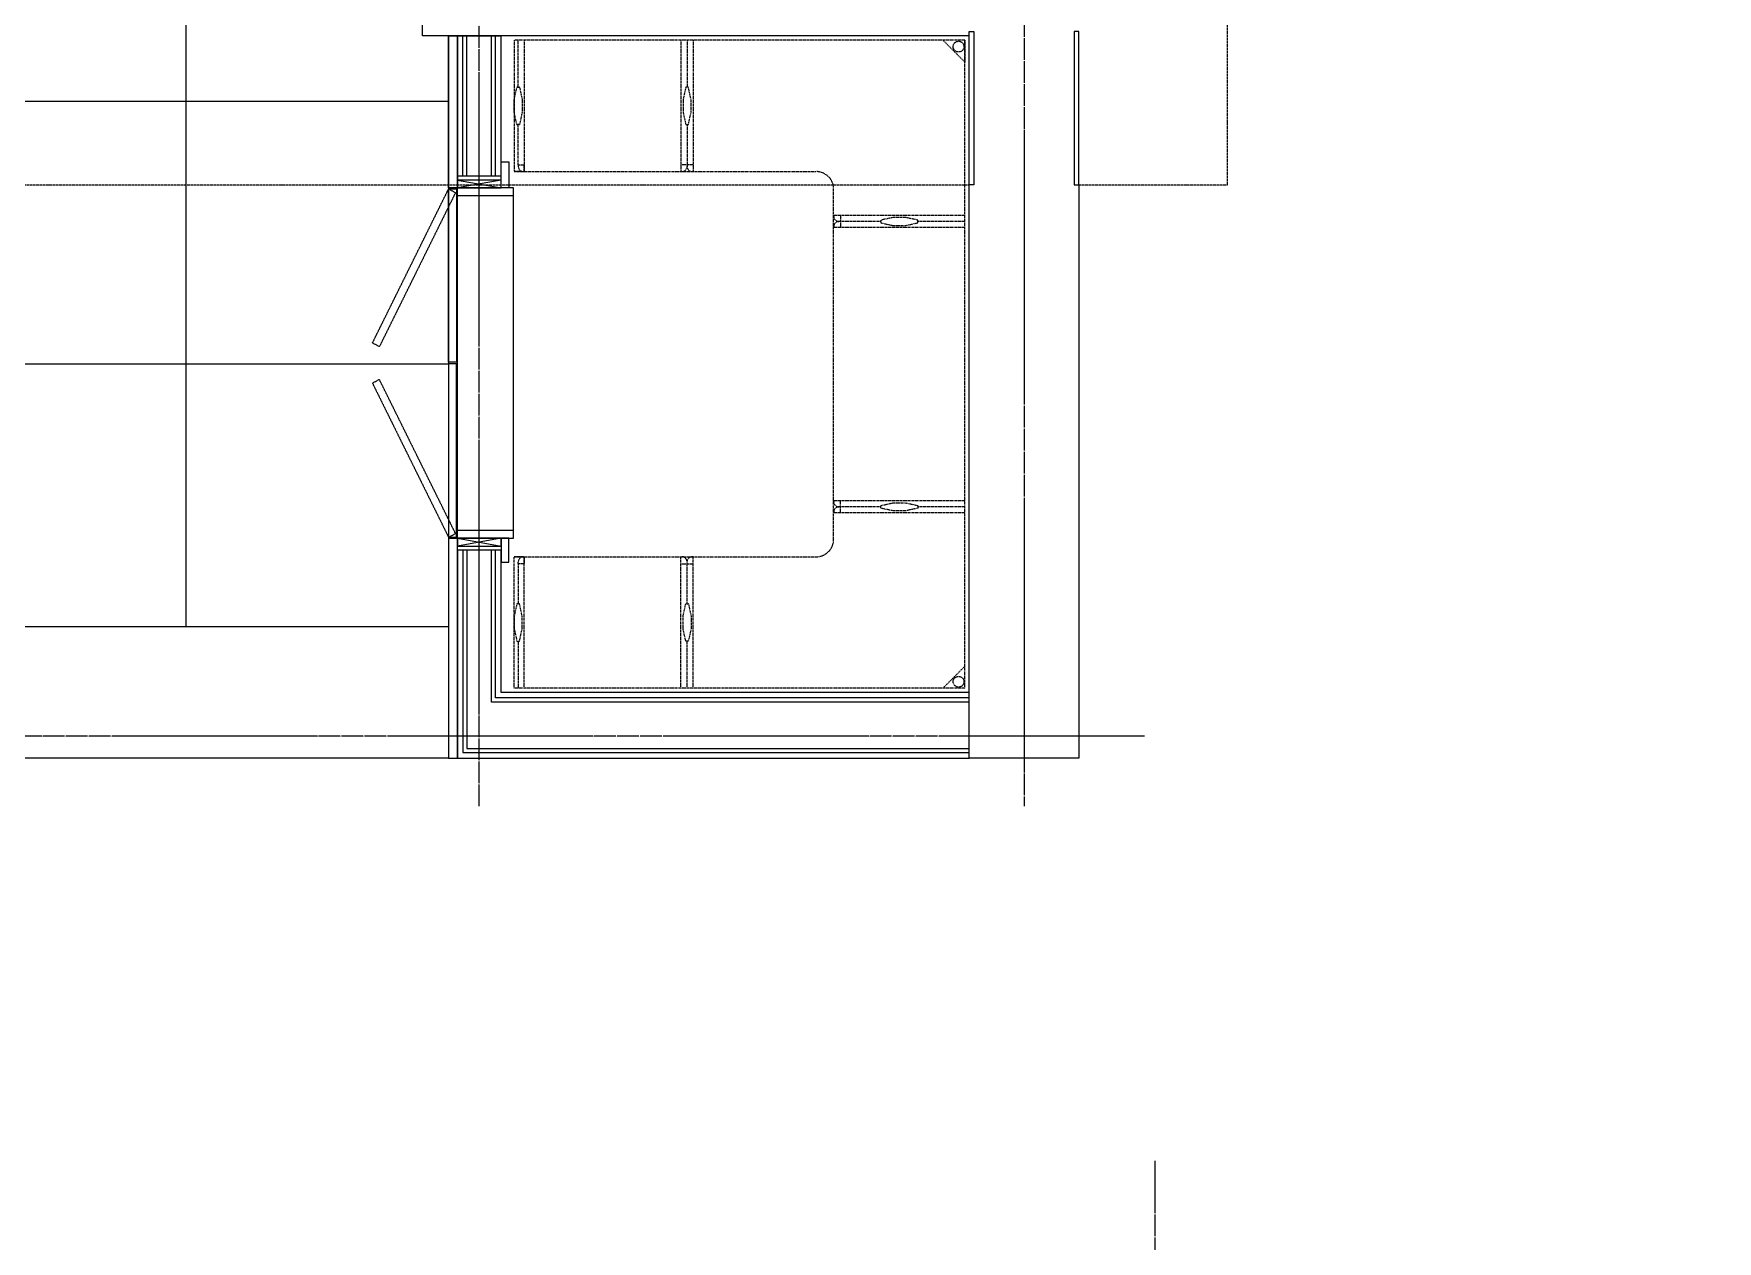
# Model space of a CAD drawing. Header units: millimetres. Extents: x 18456 to 179493, y -203649 to 469211.
# Drawn here: x 134381 to 138229, y -182688 to -179929 of the extents above; entities that cross this region are included whole.
import ezdxf

# ---------------------------------------------------------------- set-up
doc = ezdxf.new("R2010")
doc.units = ezdxf.units.MM
for name, pattern in [('X-평면도(기본형)$0$-HID', [2.5, 1.5, -1]), ('X-평면도(기본형)$0$CEN', [52.5, 50, -1, 0.5, -1]), ('X-평면도(기본형)$0$HID', [2.8, 1.8, -1]), ('X-평면도(기본형)$0$HID2', [7.5, 6, -1.5])]:
    doc.linetypes.add(name, pattern=pattern)
for name, color, linetype, true_color in [('X-평면도(기본형)$0$4GYP', 4, 'Continuous', 0x00ffff), ('X-평면도(기본형)$0$7GYP', 7, 'Continuous', 0x000000), ('X-평면도(기본형)$0$CEN', 1, 'X-평면도(기본형)$0$CEN', 0xff0000), ('X-평면도(기본형)$0$I-FL-FUR(B)', 6, 'Continuous', 0xff00ff), ('X-평면도(기본형)$0$I-FL-FUR(S)', 1, 'X-평면도(기본형)$0$-HID', 0xff0000), ('X-평면도(기본형)$0$INS', 9, 'Continuous', 0x808080), ('X-평면도(기본형)$0$LV', 4, 'Continuous', 0x00ffff), ('X-평면도(기본형)$0$TIL', 5, 'Continuous', 0x0000ff), ('X-평면도(기본형)$0$UIS', 7, 'X-평면도(기본형)$0$HID2', 0x000000), ('X-평면도(기본형)$0$W1', 2, 'Continuous', 0xffff00)]:
    doc.layers.add(name, color=color, linetype=linetype, true_color=true_color)
doc.layers.add('X-평면도(기본형)$0$F-FUR-FIX', color=6, linetype='Continuous', lineweight=9, true_color=0xff00ff)

# ---------------------------------------------------------------- blocks, each defined once
blk = doc.blocks.new('X-평면도(기본형)$0$A$C7CF27C93')
at = {"layer": 'X-평면도(기본형)$0$I-FL-FUR(S)', "color": 1, "true_color": 0xff0000}
for p, q in [((-1030, 0), (-1030, -300)), ((0, 0), (-1030, 0)), ((-1021, -107.5), (-1021, 0)), ((-1007, 0), (-1007, -300)), ((-649, 0), (-649, -300)), ((-635, 0), (-635, -107.5)), ((-621, 0), (-621, -300)), ((0, 0), (-50, 0)), ((-50, 0), (0, -50)), ((0, -1480), (0, 0)), ((0, 0), (0, -50)), ((0, 0), (0, -50)), ((-1030, -135), (-1024.1, -107.9)), ((-1023.6, -107.5), (-1018.4, -107.5)), ((-1017.9, -107.9), (-1012, -135)), ((-638.1, -107.9), (-644, -135)), ((-632.4, -107.5), (-637.6, -107.5)), ((-626, -135), (-631.9, -107.9)), ((-1030, -165), (-1030, -135)), ((-1012, -135), (-1012, -165)), ((-644, -135), (-644, -165)), ((-626, -165), (-626, -135)), ((-1024.1, -192.1), (-1030, -165)), ((-1012, -165), (-1017.9, -192.1)), ((-644, -165), (-638.1, -192.1)), ((-631.9, -192.1), (-626, -165)), ((-1018.4, -192.5), (-1023.6, -192.5)), ((-1021, -284.5), (-1021, -192.5)), ((-637.6, -192.5), (-632.4, -192.5)), ((-635, -192.5), (-635, -288)), ((-1030, -300), (-340, -300)), ((-1012, -300), (-1030, -300)), ((-1021, -284.5), (-1021, -288)), ((-1021, -284.5), (-1007, -284.5)), ((-1009, -300), (-1007, -300)), ((-1007, -300), (-1007, -284.5)), ((-649, -284), (-621, -284)), ((-649, -300), (-647, -300)), ((-621, -300), (-623, -300)), ((-300, -1140), (-300, -340)), ((0, -400), (-300, -400)), ((-300, -400), (-300, -402)), ((-192.5, -414), (-288, -414)), ((-284, -400), (-284, -428)), ((-192.5, -411.4), (-192.5, -416.6)), ((-165, -405), (-192.1, -410.9)), ((-192.1, -417.1), (-165, -423)), ((-135, -405), (-165, -405)), ((-165, -423), (-135, -423)), ((-107.9, -410.9), (-135, -405)), ((-135, -423), (-107.9, -417.1)), ((-107.5, -416.6), (-107.5, -411.4)), ((0, -414), (-107.5, -414)), ((-300, -428), (-300, -426)), ((0, -428), (-300, -428)), ((0, -1052), (-300, -1052)), ((-300, -1052), (-300, -1054)), ((-192.5, -1066), (-288, -1066)), ((-284, -1080), (-284, -1052)), ((-192.5, -1068.6), (-192.5, -1063.4)), ((-192.1, -1062.9), (-165, -1057)), ((-165, -1075), (-192.1, -1069.1)), ((-165, -1057), (-135, -1057)), ((-135, -1075), (-165, -1075)), ((-135, -1057), (-107.9, -1062.9)), ((-107.9, -1069.1), (-135, -1075)), ((-107.5, -1063.4), (-107.5, -1068.6)), ((0, -1066), (-107.5, -1066)), ((-300, -1080), (-300, -1078)), ((0, -1080), (-300, -1080)), ((-1030, -1480), (-1030, -1180)), ((-1030, -1180), (-340, -1180)), ((-1012, -1180), (-1030, -1180)), ((-1021, -1195.5), (-1021, -1192)), ((-1009, -1180), (-1007, -1180)), ((-1007, -1180), (-1007, -1195.5)), ((-1007, -1480), (-1007, -1180)), ((-649, -1480), (-649, -1180)), ((-649, -1180), (-647, -1180)), ((-635, -1287.5), (-635, -1192)), ((-621, -1180), (-623, -1180)), ((-621, -1480), (-621, -1180)), ((-1021, -1195.5), (-1007, -1195.5)), ((-1021, -1195.5), (-1021, -1287.5)), ((-649, -1196), (-621, -1196)), ((-1024.1, -1287.9), (-1030, -1315)), ((-1018.4, -1287.5), (-1023.6, -1287.5)), ((-1012, -1315), (-1017.9, -1287.9)), ((-644, -1315), (-638.1, -1287.9)), ((-637.6, -1287.5), (-632.4, -1287.5)), ((-631.9, -1287.9), (-626, -1315)), ((-1030, -1315), (-1030, -1345)), ((-1030, -1345), (-1024.1, -1372.1)), ((-1017.9, -1372.1), (-1012, -1345)), ((-1012, -1345), (-1012, -1315)), ((-644, -1345), (-644, -1315)), ((-638.1, -1372.1), (-644, -1345)), ((-626, -1345), (-631.9, -1372.1)), ((-626, -1315), (-626, -1345)), ((-1023.6, -1372.5), (-1018.4, -1372.5)), ((-1021, -1372.5), (-1021, -1480)), ((-632.4, -1372.5), (-637.6, -1372.5)), ((-635, -1480), (-635, -1372.5)), ((-50, -1480), (0, -1430)), ((0, -1480), (0, -1430)), ((0, -1480), (0, -1430)), ((0, -1480), (-1030, -1480)), ((0, -1480), (-50, -1480))]:
    blk.add_line(p, q, dxfattribs=at)
for centre in [(-14.5, -14.5), (-14.5, -1465.5)]:
    blk.add_circle(centre, 12.3, dxfattribs=at)
for centre, radius, start, end in [((-1023.6, -108), 0.5, 90, 167.692), ((-1018.4, -108), 0.5, 12.308, 90), ((-637.6, -108), 0.5, 90, 167.692), ((-632.4, -108), 0.5, 12.308, 90), ((-1023.6, -192), 0.5, 192.308, 270), ((-1018.4, -192), 0.5, 270, 347.692), ((-637.6, -192), 0.5, 192.308, 270), ((-632.4, -192), 0.5, 270, 347.692), ((-1009, -288), 12, 180, 270), ((-647, -288), 12, 270, 0), ((-623, -288), 12, 180, 270), ((-340, -340), 40, 0, 90), ((-288, -402), 12, 180, 270), ((-288, -426), 12, 90, 180), ((-192, -411.4), 0.5, 102.308, 180), ((-192, -416.6), 0.5, 180, 257.692), ((-108, -411.4), 0.5, 0, 77.692), ((-108, -416.6), 0.5, 282.308, 0), ((-288, -1054), 12, 180, 270), ((-288, -1078), 12, 90, 180), ((-192, -1063.4), 0.5, 102.308, 180), ((-192, -1068.6), 0.5, 180, 257.692), ((-108, -1063.4), 0.5, 0, 77.692), ((-108, -1068.6), 0.5, 282.308, 0), ((-340, -1140), 40, 270, 0), ((-1009, -1192), 12, 90, 180), ((-647, -1192), 12, 0, 90), ((-623, -1192), 12, 90, 180), ((-1023.6, -1288), 0.5, 90, 167.692), ((-1018.4, -1288), 0.5, 12.308, 90), ((-637.6, -1288), 0.5, 90, 167.692), ((-632.4, -1288), 0.5, 12.308, 90), ((-1023.6, -1372), 0.5, 192.308, 270), ((-1018.4, -1372), 0.5, 270, 347.692), ((-637.6, -1372), 0.5, 192.308, 270), ((-632.4, -1372), 0.5, 270, 347.692)]:
    blk.add_arc(centre, radius, start, end, dxfattribs=at)
blk = doc.blocks.new('X-평면도(기본형)$0$A$C072C115F')
at = {"layer": 'X-평면도(기본형)$0$F-FUR-FIX', "color": 1, "linetype": 'X-평면도(기본형)$0$HID', "ltscale": 0.5, "true_color": 0xff0000}
for points in [[(-178.2, -380.5), (-194, -372), (-20, -20), (-4.2, -28.6)], [(-178.2, -455.5), (-194, -464), (-20, -816), (-4.2, -807.4)]]:
    blk.add_lwpolyline(points, close=True, dxfattribs=at)
at = {"layer": 'X-평면도(기본형)$0$I-FL-FUR(B)', "ltscale": 3}
for p, q in [((-20, 329.5), (-20, -1320.5)), ((0, -1320.5), (0, 329.5)), ((0, 0), (100, -18)), ((100, 0), (0, -18)), ((-20, -18), (0, -18)), ((128, -18), (0, -18)), ((128, -36), (0, -36)), ((128, -818), (128, -18)), ((0, -800), (128, -800)), ((-20, -818), (0, -818)), ((0, -818), (128, -818)), ((0, -818), (100, -836)), ((100, -818), (0, -836)), ((-20, -1320.5), (0, -1320.5))]:
    blk.add_line(p, q, dxfattribs=at)
for points in [[(-20, 329.5), (0, 329.5), (0, -18), (-20, -18)], [(100, 42), (118, 42), (118, -18), (100, -18)], [(0, -18), (100, -18), (100, 0), (0, 0)], [(-2, -416), (-20, -416), (-20, -20), (-2, -20)], [(-2, -420), (-20, -420), (-20, -816), (-2, -816)], [(0, -836), (100, -836), (100, -818), (0, -818)], [(100, -873), (118, -873), (118, -818), (100, -818)]]:
    blk.add_lwpolyline(points, close=True, dxfattribs=at)
blk = doc.blocks.new('X-평면도(기본형)$0$is2')
at = {"layer": 'X-평면도(기본형)$0$INS'}
for points in [[(0, -350), (0, 0), (10, 0)], [(250, -350), (250, 0), (240, 0)]]:
    blk.add_lwpolyline(points, dxfattribs=at)
at = {"layer": 'X-평면도(기본형)$0$W1'}
for points in [[(10, 0), (10, -350), (0, -350)], [(240, 0), (240, -350), (250, -350)]]:
    blk.add_lwpolyline(points, dxfattribs=at)

msp = doc.modelspace()

# ---------------------------------------------------------------- linework, layer by layer
at = {"layer": 'X-평면도(기본형)$0$4GYP'}
for p, q in [((135269.6, -179934.2), (135269.6, -179424.2)), ((136519.6, -179934.2), (135269.6, -179934.2))]:
    msp.add_line(p, q, dxfattribs=at)
at = {"layer": 'X-평면도(기본형)$0$7GYP'}
for p, q in [((135349.6, -179934.2), (135449.6, -179934.2)), ((135349.6, -180254.2), (135349.6, -179934.2)), ((135362.1, -180254.2), (135362.1, -179934.2)), ((135371.6, -180254.2), (135371.6, -179934.2)), ((135427.6, -180254.2), (135427.6, -179934.2)), ((135437.1, -180254.2), (135437.1, -179934.2)), ((135449.6, -180254.2), (135449.6, -179934.2)), ((135349.6, -180254.2), (135449.6, -180254.2))]:
    msp.add_line(p, q, dxfattribs=at)
for points in [[(135349.6, -181109.2), (135349.6, -181584.2), (136519.6, -181584.2)], [(135449.6, -181109.2), (135349.6, -181109.2)], [(135362.1, -181109.2), (135362.1, -181571.7), (136519.6, -181571.7)], [(135371.6, -181109.2), (135371.6, -181562.2), (136519.6, -181562.2)], [(136519.6, -181456.2), (135427.6, -181456.2), (135427.6, -181109.2)], [(136519.6, -181446.7), (135437.1, -181446.7), (135437.1, -181109.2)], [(136519.6, -181434.2), (135449.6, -181434.2), (135449.6, -181109.2)], [(136519.6, -181584.2), (136519.6, -181434.2)]]:
    msp.add_lwpolyline(points, dxfattribs=at)
at = {"layer": 'X-평면도(기본형)$0$CEN'}
for p, q in [((135399.6, -181694.2), (135399.6, -179144.2)), ((136644.6, -179624.2), (136644.6, -181694.2)), ((136919.6, -181534.2), (132379.6, -181534.2)), ((136944.6, -189134.2), (136944.6, -182504.2))]:
    msp.add_line(p, q, dxfattribs=at)
at = {"layer": 'X-평면도(기본형)$0$LV'}
for p, q in [((135329.6, -181284.2), (134129.6, -181284.2)), ((135329.6, -181584.2), (134129.6, -181584.2))]:
    msp.add_line(p, q, dxfattribs=at)
at = {"layer": 'X-평면도(기본형)$0$TIL'}
for p, q in [((134729.6, -181284.2), (134729.6, -179424.2)), ((135329.6, -180084.2), (134129.6, -180084.2)), ((135329.6, -180684.2), (134129.6, -180684.2))]:
    msp.add_line(p, q, dxfattribs=at)
at = {"layer": 'X-평면도(기본형)$0$UIS'}
for points in [[(136769.6, -180274.2), (137109.6, -180274.2), (137109.6, -176934.2), (138194.6, -176934.2), (138194.6, -178794.2), (140179.6, -178794.2), (140179.6, -180099.2), (141284.6, -180099.2), (141284.6, -180304.2), (142139.6, -180304.2), (142139.6, -180079.2), (143419.6, -180079.2), (143419.6, -181754.2), (144249.6, -181754.2), (144249.6, -185884.2), (142289.6, -185884.2), (142289.6, -184834.2), (141839.6, -184834.2)], [(130614.6, -180274.2), (136519.6, -180274.2)]]:
    msp.add_lwpolyline(points, dxfattribs=at)
at = {"layer": 'X-평면도(기본형)$0$W1'}
for p, q in [((136519.6, -181584.2), (136519.6, -180274.2)), ((136769.6, -180274.2), (136769.6, -181584.2)), ((136769.6, -181584.2), (136519.6, -181584.2))]:
    msp.add_line(p, q, dxfattribs=at)

# ---------------------------------------------------------------- block references
at = {"layer": 'X-평면도(기본형)$0$I-FL-FUR(B)'}
msp.add_blockref('X-평면도(기본형)$0$A$C072C115F', (135349.6, -180263.7), dxfattribs=at)
at = {"layer": 'X-평면도(기본형)$0$I-FL-FUR(S)'}
msp.add_blockref('X-평면도(기본형)$0$A$C7CF27C93', (136509.6, -179944.2), dxfattribs=at)
at = {"layer": 'X-평면도(기본형)$0$W1'}
msp.add_blockref('X-평면도(기본형)$0$is2', (136519.6, -179924.2), dxfattribs=at)

doc.saveas('drawing.dxf')
